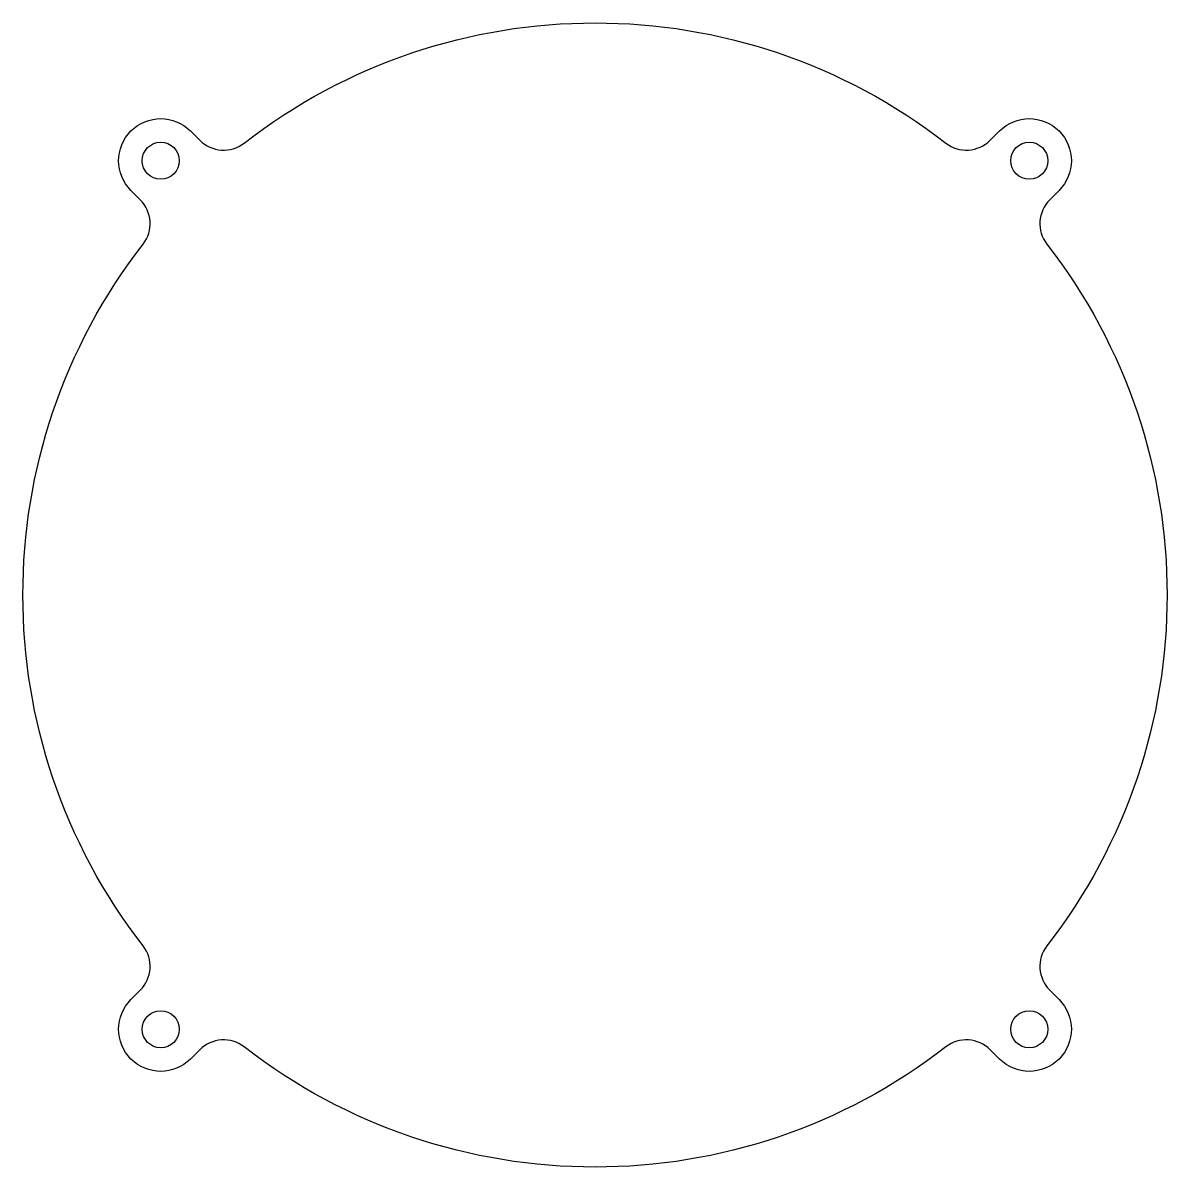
# Model space of a CAD drawing. Header units: millimetres. Extents: x -34 to 34, y -11.5 to 56.5.
import ezdxf

# ---------------------------------------------------------------- set-up
doc = ezdxf.new("R2010")
doc.units = ezdxf.units.MM
doc.layers.get('0').update_dxf_attribs({"linetype": 'CONTINUOUS'})

msp = doc.modelspace()

# ---------------------------------------------------------------- linework, layer by layer
msp.add_lwpolyline([(26.858, 1.652, 0.377964), (27.024, -0.988), (27.577, -1.542, -1), (24.042, -5.077), (23.488, -4.524, 0.377964), (20.848, -4.358, -0.342564), (-20.848, -4.358, 0.377964), (-23.488, -4.524), (-24.042, -5.077, -1), (-27.577, -1.542), (-27.024, -0.988, 0.377964), (-26.858, 1.652, -0.342564), (-26.858, 43.348, 0.377964), (-27.024, 45.988), (-27.577, 46.542, -1), (-24.042, 50.077), (-23.488, 49.524, 0.377964), (-20.848, 49.358, -0.342564), (20.848, 49.358, 0.377964), (23.488, 49.524), (24.042, 50.077, -1), (27.577, 46.542), (27.024, 45.988, 0.377964), (26.858, 43.348, -0.342564)], format="xyb", close=True)
for centre in [(-25.809, 48.309), (25.809, 48.309), (-25.809, -3.309), (25.809, -3.309)]:
    msp.add_circle(centre, 1.1)

doc.saveas('drawing.dxf')
